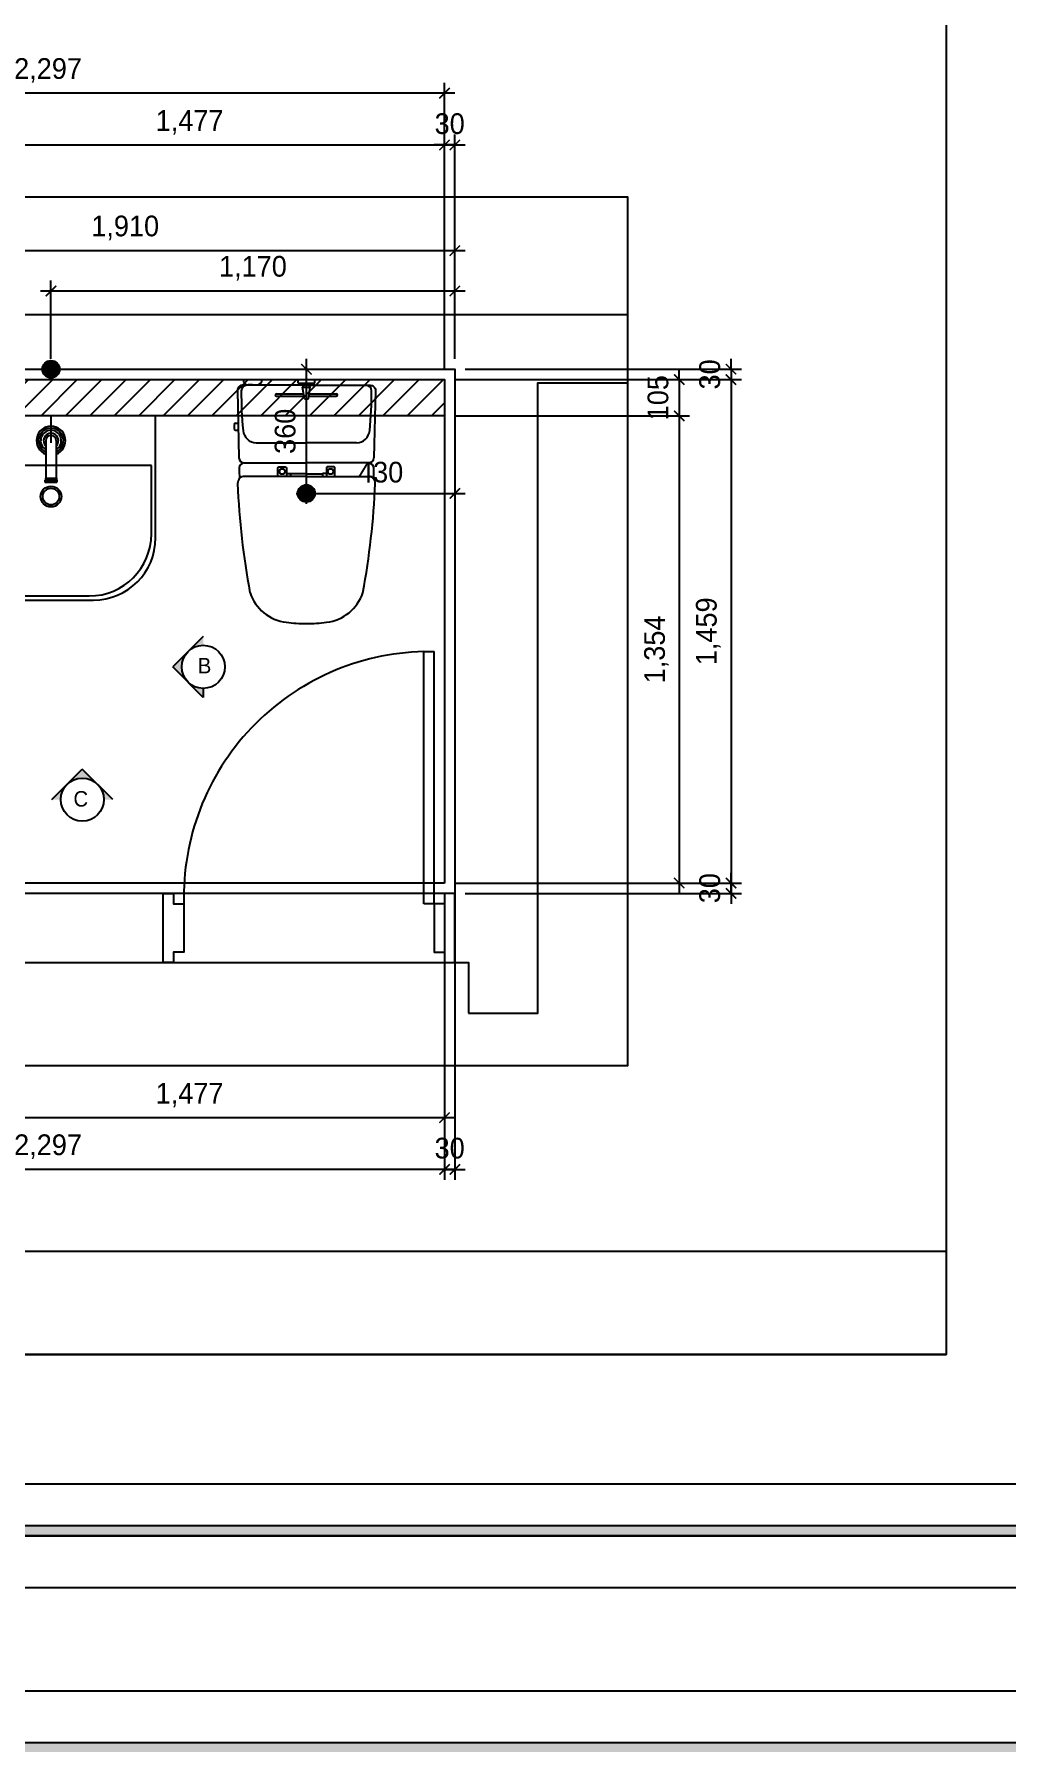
# Model space of a CAD drawing. Header units: millimetres. Extents: x 261942 to 379971, y 117646 to 213875.
# Drawn here: x 349486 to 352303, y 181966 to 186918 of the extents above; entities that cross this region are included whole.
import ezdxf
from ezdxf.enums import TextEntityAlignment as Align

# ---------------------------------------------------------------- set-up
doc = ezdxf.new("R2010")
doc.units = ezdxf.units.MM
doc.header["$LTSCALE"] = 100
doc.header["$PDMODE"] = 3
doc.linetypes.add('HIDDEN', pattern=[9.525, 6.35, -3.175])
doc.layers.get('DEFPOINTS').update_dxf_attribs({"color": 248})
for name, color, linetype in [('0-ELC TEXT', 7, 'Continuous'), ('02-WAL', 2, 'Continuous'), ('03-WAL NEW', 3, 'Continuous'), ('04-WIN', 4, 'Continuous'), ('07-DIM WAL', 5, 'Continuous'), ('3.기호.계단선', 30, 'Continuous'), ('9.보조선', 5, 'Continuous'), ('CO-BATH', 6, 'Continuous'), ('F-SYM', 7, 'Continuous'), ('FIN', 2, 'Continuous'), ('FORM(YOURNAME)-11', 1, 'Continuous'), ('HL', 6, 'HIDDEN'), ('도면층4', 4, 'Continuous'), ('도면층5', 5, 'Continuous')]:
    doc.layers.add(name, color=color, linetype=linetype)
doc.styles.add('HY 울릉도 L', font='')
doc.styles.add('YOURNAME', font='HY울릉도M.TTF')
doc.styles.get('HY 울릉도 L').set_extended_font_data('HY울릉도L')
doc.dimstyles.new('30', dxfattribs={"dimscale": 30, "dimtxt": 2, "dimasz": 1, "dimexe": 1, "dimexo": 1, "dimgap": 1, "dimtad": 1, "dimdec": 0, "dimrnd": 0.05, "dimdsep": 46, "dimlunit": 6, "dimtxsty": 'HY 울릉도 L', "dimblk": 'ARCHTICK', "dimcen": 2.5, "dimdle": 1, "dimclrd": 133, "dimclre": 133, "dimclrt": 30, "dimadec": 0, "dimazin": 0, "dimtfac": 1, "dimtdec": 0, "dimtix": 1, "dimtmove": 2, "dimatfit": 3, "dimldrblk": 'ARCHTICK', "dimfxl": 0, "dimlwd": -1, "dimlwe": -1, "dimarcsym": 0})

# ---------------------------------------------------------------- blocks, each defined once
blk = doc.blocks.new('FORM-PLAN')
at = {"layer": 'FORM(YOURNAME)-11'}
h = blk.add_hatch(color=256, dxfattribs=at)
h.dxf.hatch_style = 1
h.paths.add_polyline_path([(-71444, 55115), (10556, 55115), (10556, 54915), (-71444, 54915)])
h.paths.add_polyline_path([(-71444, -2085), (10556, -2085), (10556, -2285), (-71444, -2285)])
at = {"layer": 'DEFPOINTS', "color": 158}
blk.add_line((1346, -1285), (-71444, -1285), dxfattribs=at)
for points in [[(-71444, -2285), (10556, -2285), (10556, 55115), (-71444, 55115)], [(-69444, 53115), (-64, 53115), (-64, 1215), (-69444, 1215)]]:
    blk.add_lwpolyline(points, close=True, dxfattribs=at)
at = {"layer": 'FORM(YOURNAME)-11', "color": 250}
blk.add_lwpolyline([(-72444, -3285), (11556, -3285), (11556, 56115), (-72444, 56115)], close=True, dxfattribs=at)
at = {"layer": 'FORM(YOURNAME)-11'}
blk.add_lwpolyline([(-71444, -2085), (10556, -2085), (10556, -2285), (-71444, -2285)], close=True, dxfattribs=at)
at = {"layer": 'FORM(YOURNAME)-11', "color": 3, "style": 'YOURNAME'}
for tag, height, p in [('1', 450, (9905, 18188)), ('2', 450, (9905, 17544)), ('3', 450, (9905, 16257)), ('4', 450, (9905, 14326)), ('5', 515, (9905, 12009)), ('6', 515, (9905, 9757)), ('7', 515, (9905, 7504)), ('8', 515, (9905, 5252)), ('9', 515, (9905, 2999)), ('10', 515, (5655, 811)), ('11', 515, (9905, 747)), ('12', 515, (5655, -1441)), ('13', 515, (9905, -1441))]:
    blk.add_attdef(tag, text='', height=height, dxfattribs=at).set_placement(p, align=Align.MIDDLE_RIGHT)
blk = doc.blocks.new('*U588')
at = {"layer": 'F-SYM', "xscale": 0.15, "yscale": 0.15, "zscale": 0.15}
blk.add_blockref('FORM-PLAN', (352137.4, 182909.1), dxfattribs=at)
blk = doc.blocks.new('*U589')
at = {"layer": 'F-SYM', "xscale": 0.15, "yscale": 0.15, "zscale": 0.15}
blk.add_blockref('FORM-PLAN', (352137.4, 173699.1), dxfattribs=at)
blk = doc.blocks.new('B-003')
blk.add_line((0, 0), (0, -65))
at = {"layer": 'CO-BATH'}
for p, q in [((-252.5, 0), (-252.5, -295)), ((252.5, 0), (-252.5, 0)), ((252.5, -295), (252.5, 0)), ((-102.5, -445), (102.5, -445))]:
    blk.add_line(p, q, dxfattribs=at)
at = {"layer": 'CO-BATH', "color": 8}
for p, q in [((-12.5, -60), (-12.5, -150.5)), ((12.5, -60), (12.5, -150.5)), ((-242.5, -120), (-242.5, -285)), ((242.5, -120), (-242.5, -120)), ((242.5, -285), (242.5, -120)), ((-14.5, -155.5), (-14.5, -160.5)), ((-14.5, -160.5), (14.5, -160.5)), ((-13.5, -150.5), (-13.5, -155.5)), ((13.5, -150.5), (13.5, -155.5)), ((14.5, -155.5), (14.5, -160.5)), ((-92.5, -435), (92.5, -435))]:
    blk.add_line(p, q, dxfattribs=at)
at = {"layer": 'CO-BATH', "color": 251}
for p, q in [((-14.5, -155.5), (14.5, -155.5)), ((-13.5, -150.5), (13.5, -150.5))]:
    blk.add_line(p, q, dxfattribs=at)
at = {"layer": 'CO-BATH', "color": 8}
blk.add_circle((0, -195), 25, dxfattribs=at)
at = {"layer": 'CO-BATH', "color": 251}
blk.add_circle((0, -195), 20, dxfattribs=at)
at = {"layer": 'CO-BATH', "color": 8}
for centre, radius, start, end in [((0, -60), 35, 290.9248, 249.0751), ((0, -60), 12.5, 360, 180), ((-92.5, -285), 150, 180, 270), ((92.5, -285), 150, 270, 0)]:
    blk.add_arc(centre, radius, start, end, dxfattribs=at)
at = {"layer": 'CO-BATH', "color": 251}
for radius, start, end in [(30, 294.6243, 245.3757), (25, 300, 240), (18, 313.9829, 226.017)]:
    blk.add_arc((0, -60), radius, start, end, dxfattribs=at)
at = {"layer": 'CO-BATH'}
for centre, start, end in [((-102.5, -295), 180, 270), ((102.5, -295), 270, 0)]:
    blk.add_arc(centre, 150, start, end, dxfattribs=at)
blk = doc.blocks.new('A$C4B2D31F0')
at = {"layer": 'FIN', "color": 4}
for p, q in [((185, 690.9), (20.4, 690.9)), ((37.2, 692.3), (24.7, 692.3)), ((37.2, 692.3), (49.7, 692.3)), ((200.9, 690.9), (365.5, 690.9)), ((47.7, 523.7), (192.9, 523.7)), ((338.2, 523.7), (192.9, 523.7)), ((12.6, 465.9), (192.9, 465.9)), ((373.3, 465.9), (192.9, 465.9)), ((192.9, 426.6), (13.7, 426.6)), ((192.9, 426.6), (372.2, 426.6))]:
    blk.add_line(p, q, dxfattribs=at)
for points in [[(20.4, 690.9), (7.9, 690.9, 0.421209), (-7.1, 675.5), (-2.4, 480.5, 0.001659)], [(365.5, 690.9), (378, 690.9, -0.421209), (392.9, 675.5), (388.3, 480.5, -0.001659)], [(12.6, 465.9, 0.371724), (-1.8, 451.2, 0.003515), (-1, 420.3, 0.320541)], [(373.3, 465.9, -0.371724), (387.7, 451.2, -0.003515), (386.9, 420.3, -0.320541)]]:
    blk.add_lwpolyline(points, format="xyb", dxfattribs=at)
for centre, radius, start, end in [((24.7, 707.3), 15, 180, 270), ((49.7, 707.3), 15, 270, 0), ((1004.3, 663.1), 1000, 179.3116, 185.9437), ((20.4, 674.9), 16, 90, 179.3116), ((365.5, 674.9), 16, 0.6884, 90), ((-618.4, 663.1), 1000, 354.0563, 0.6884), ((49.4, 563.7), 40, 185.9437, 267.5129), ((336.5, 563.7), 40, 272.4871, 354.0563), ((12.6, 480.9), 15, 181.3651, 270), ((373.3, 480.9), 15, 270, 358.6349), ((13.7, 406.6), 20, 90, 182.3333), ((2197.7, 495.6), 2205.9, 182.3333, 190.6081), ((-1811.8, 495.6), 2205.9, 349.3919, 357.6667), ((372.2, 406.6), 20, 357.6667, 90), ((148.7, 128.9), 125.5, 198.2964, 263.4241), ((237.2, 128.9), 125.5, 276.5759, 341.7036), ((192.9, 405.9), 405.9, 261.6993, 270), ((192.9, 405.9), 405.9, 270, 278.3007)]:
    blk.add_arc(centre, radius, start, end, dxfattribs=at)
at = {"layer": 'HL', "linetype": 'Continuous'}
for p, q in [((168.9, 697.3), (168.9, 707.3)), ((168.9, 697.3), (216.9, 697.3)), ((186, 692.5), (180.6, 697.3)), ((199.9, 692.5), (205.3, 697.3)), ((216.9, 697.3), (216.9, 707.3)), ((106.4, 666.3), (184.4, 666.3)), ((106.4, 659.3), (185.5, 659.3)), ((181.6, 685.5), (186, 692.5)), ((187, 651.2), (181.6, 685.5)), ((181.6, 685.5), (204.3, 685.5)), ((186, 692.5), (199.9, 692.5)), ((187, 651.2), (198.9, 651.2)), ((198.9, 651.2), (204.3, 685.5)), ((204.3, 685.5), (199.9, 692.5)), ((200.4, 659.3), (279.4, 659.3)), ((201.4, 666.3), (279.4, 666.3)), ((-16, 576.9), (-16, 564.8)), ((-12, 580.9), (-4.8, 580.9)), ((-12, 560.8), (-4.3, 560.8)), ((192.9, 433.7), (146.6, 433.7)), ((192.9, 433.7), (239.3, 433.7))]:
    blk.add_line(p, q, dxfattribs=at)
for points in [[(110.4, 426.6), (110.4, 450.8, -0.414214), (114.4, 454.8), (130.9, 454.8, -0.414214), (134.9, 450.8), (134.9, 435.2), (134.9, 426.6)], [(275.5, 426.6), (275.5, 450.8, 0.414214), (271.5, 454.8), (255, 454.8, 0.414214), (251, 450.8), (251, 435.2), (251, 426.6)], [(134.9, 435.2), (144.6, 435.2, -0.414214), (146.6, 433.2), (146.6, 426.6)], [(251, 435.2), (241.3, 435.2, 0.414214), (239.3, 433.2), (239.3, 426.6)]]:
    blk.add_lwpolyline(points, format="xyb", dxfattribs=at)
for centre in [(122.9, 440.9), (262.9, 440.9)]:
    blk.add_circle(centre, 8, dxfattribs=at)
for centre, radius, start, end in [((106.4, 662.8), 3.5, 90, 270), ((279.4, 662.8), 3.5, 270, 90), ((-12, 576.9), 4, 90, 180), ((-12, 564.8), 4, 180, 270)]:
    blk.add_arc(centre, radius, start, end, dxfattribs=at)
blk = doc.blocks.new('_ArchTick')
at = {"color": 0, "linetype": 'ByBlock', "const_width": 0.15}
blk.add_lwpolyline([(-0.5, -0.5), (0.5, 0.5)], dxfattribs=at)
blk = doc.blocks.new('*D228')
at = {"layer": '07-DIM WAL', "color": 133}
for p, q in [((349534.5, 185977.2), (349534.5, 186204)), ((350704.5, 185977.2), (350704.5, 186204)), ((349504.5, 186174), (350734.5, 186174))]:
    blk.add_line(p, q, dxfattribs=at)
at = {"layer": 'DEFPOINTS', "color": 0}
for p in [(350704.5, 186174), (349534.5, 185947.2), (350704.5, 185947.2)]:
    blk.add_point(p, dxfattribs=at)
at = {"layer": '07-DIM WAL', "color": 133, "xscale": 30, "yscale": 30, "zscale": 30, "rotation": 180}
blk.add_blockref('_ArchTick', (349534.5, 186174), dxfattribs=at)
at = {"layer": '07-DIM WAL', "color": 133, "xscale": 30, "yscale": 30, "zscale": 30}
blk.add_blockref('_ArchTick', (350704.5, 186174), dxfattribs=at)
at = {"layer": '07-DIM WAL', "color": 30, "insert": (350119.5, 186239.9), "char_height": 60, "attachment_point": 5, "style": 'HY 울릉도 L'}
blk.add_mtext('1,170', dxfattribs=at)
blk = doc.blocks.new('*D229')
at = {"layer": '07-DIM WAL', "color": 133}
for p, q in [((350734.5, 186290.8), (348764.5, 186290.8)), ((348794.5, 185977.2), (348794.5, 186320.8)), ((350704.5, 185977.2), (350704.5, 186320.8))]:
    blk.add_line(p, q, dxfattribs=at)
at = {"layer": 'DEFPOINTS', "color": 0}
for p in [(348794.5, 186290.8), (348794.5, 185947.2), (350704.5, 185947.2)]:
    blk.add_point(p, dxfattribs=at)
at = {"layer": '07-DIM WAL', "color": 133, "xscale": 30, "yscale": 30, "zscale": 30, "rotation": 180}
blk.add_blockref('_ArchTick', (348794.5, 186290.8), dxfattribs=at)
at = {"layer": '07-DIM WAL', "color": 133, "xscale": 30, "yscale": 30, "zscale": 30}
blk.add_blockref('_ArchTick', (350704.5, 186290.8), dxfattribs=at)
at = {"layer": '07-DIM WAL', "color": 30, "insert": (349749.5, 186356.8), "char_height": 60, "attachment_point": 5, "style": 'HY 울릉도 L'}
blk.add_mtext('1,910', dxfattribs=at)
blk = doc.blocks.new('*D234')
at = {"layer": '07-DIM WAL', "color": 133}
for p, q in [((350674.5, 186597.2), (350644.5, 186597.2)), ((350674.5, 185977.2), (350674.5, 186627.2)), ((350704.5, 186597.2), (350674.5, 186597.2)), ((350704.5, 185977.2), (350704.5, 186627.2)), ((350704.5, 186597.2), (350734.5, 186597.2))]:
    blk.add_line(p, q, dxfattribs=at)
at = {"layer": 'DEFPOINTS', "color": 0}
for p in [(350674.5, 186597.2), (350674.5, 185947.2), (350704.5, 185947.2)]:
    blk.add_point(p, dxfattribs=at)
at = {"layer": '07-DIM WAL', "color": 133, "xscale": 30, "yscale": 30, "zscale": 30}
blk.add_blockref('_ArchTick', (350674.5, 186597.2), dxfattribs=at)
at = {"layer": '07-DIM WAL', "color": 133, "xscale": 30, "yscale": 30, "zscale": 30, "rotation": 180}
blk.add_blockref('_ArchTick', (350704.5, 186597.2), dxfattribs=at)
at = {"layer": '07-DIM WAL', "color": 30, "insert": (350689.5, 186658.5), "char_height": 60, "attachment_point": 5, "style": 'HY 울릉도 L'}
blk.add_mtext('30', dxfattribs=at)
blk = doc.blocks.new('*D235')
at = {"layer": '07-DIM WAL', "color": 133}
for p, q in [((350704.5, 186747.2), (348347.5, 186747.2)), ((348377.5, 185947.2), (348377.5, 186777.2)), ((350674.5, 185947.2), (350674.5, 186777.2))]:
    blk.add_line(p, q, dxfattribs=at)
at = {"layer": 'DEFPOINTS', "color": 0}
for p in [(348377.5, 186747.2), (348377.5, 185917.2), (350674.5, 185917.2)]:
    blk.add_point(p, dxfattribs=at)
at = {"layer": '07-DIM WAL', "color": 133, "xscale": 30, "yscale": 30, "zscale": 30, "rotation": 180}
blk.add_blockref('_ArchTick', (348377.5, 186747.2), dxfattribs=at)
at = {"layer": '07-DIM WAL', "color": 133, "xscale": 30, "yscale": 30, "zscale": 30}
blk.add_blockref('_ArchTick', (350674.5, 186747.2), dxfattribs=at)
at = {"layer": '07-DIM WAL', "color": 30, "insert": (349526, 186813.1), "char_height": 60, "attachment_point": 5, "style": 'HY 울릉도 L'}
blk.add_mtext('2,297', dxfattribs=at)
blk = doc.blocks.new('*D239')
at = {"layer": '07-DIM WAL', "color": 133}
for p, q in [((349167.5, 186597.2), (350704.5, 186597.2)), ((349197.5, 185947.2), (349197.5, 186627.2)), ((350674.5, 185947.2), (350674.5, 186627.2))]:
    blk.add_line(p, q, dxfattribs=at)
at = {"layer": 'DEFPOINTS', "color": 0}
for p in [(350674.5, 186597.2), (349197.5, 185917.2), (350674.5, 185917.2)]:
    blk.add_point(p, dxfattribs=at)
at = {"layer": '07-DIM WAL', "color": 133, "xscale": 30, "yscale": 30, "zscale": 30, "rotation": 180}
blk.add_blockref('_ArchTick', (349197.5, 186597.2), dxfattribs=at)
at = {"layer": '07-DIM WAL', "color": 133, "xscale": 30, "yscale": 30, "zscale": 30}
blk.add_blockref('_ArchTick', (350674.5, 186597.2), dxfattribs=at)
at = {"layer": '07-DIM WAL', "color": 30, "insert": (349936, 186662.5), "char_height": 60, "attachment_point": 5, "style": 'HY 울릉도 L'}
blk.add_mtext('1,477', dxfattribs=at)
blk = doc.blocks.new('*D252')
at = {"layer": '07-DIM WAL', "color": 133}
for p, q in [((348377.5, 184428.2), (348377.5, 183598.2)), ((350674.5, 184428.2), (350674.5, 183598.2)), ((350704.5, 183628.2), (348347.5, 183628.2))]:
    blk.add_line(p, q, dxfattribs=at)
at = {"layer": 'DEFPOINTS', "color": 0}
for p in [(348377.5, 184458.2), (350674.5, 184458.2), (348377.5, 183628.2)]:
    blk.add_point(p, dxfattribs=at)
at = {"layer": '07-DIM WAL', "color": 133, "xscale": 30, "yscale": 30, "zscale": 30, "rotation": 180}
blk.add_blockref('_ArchTick', (348377.5, 183628.2), dxfattribs=at)
at = {"layer": '07-DIM WAL', "color": 133, "xscale": 30, "yscale": 30, "zscale": 30}
blk.add_blockref('_ArchTick', (350674.5, 183628.2), dxfattribs=at)
at = {"layer": '07-DIM WAL', "color": 30, "insert": (349526, 183694.1), "char_height": 60, "attachment_point": 5, "style": 'HY 울릉도 L'}
blk.add_mtext('2,297', dxfattribs=at)
blk = doc.blocks.new('*D253')
at = {"layer": '07-DIM WAL', "color": 133}
for p, q in [((350674.5, 184428.2), (350674.5, 183598.2)), ((350704.5, 184428.2), (350704.5, 183598.2)), ((350674.5, 183628.2), (350644.5, 183628.2)), ((350674.5, 183628.2), (350704.5, 183628.2)), ((350704.5, 183628.2), (350734.5, 183628.2))]:
    blk.add_line(p, q, dxfattribs=at)
at = {"layer": 'DEFPOINTS', "color": 0}
for p in [(350674.5, 184458.2), (350704.5, 184458.2), (350704.5, 183628.2)]:
    blk.add_point(p, dxfattribs=at)
at = {"layer": '07-DIM WAL', "color": 133, "xscale": 30, "yscale": 30, "zscale": 30}
blk.add_blockref('_ArchTick', (350674.5, 183628.2), dxfattribs=at)
at = {"layer": '07-DIM WAL', "color": 133, "xscale": 30, "yscale": 30, "zscale": 30, "rotation": 180}
blk.add_blockref('_ArchTick', (350704.5, 183628.2), dxfattribs=at)
at = {"layer": '07-DIM WAL', "color": 30, "insert": (350689.5, 183689.5), "char_height": 60, "attachment_point": 5, "style": 'HY 울릉도 L'}
blk.add_mtext('30', dxfattribs=at)
blk = doc.blocks.new('*D256')
at = {"layer": '07-DIM WAL', "color": 133}
for p, q in [((349197.5, 184428.2), (349197.5, 183748.2)), ((350674.5, 184428.2), (350674.5, 183748.2)), ((349167.5, 183778.2), (350704.5, 183778.2))]:
    blk.add_line(p, q, dxfattribs=at)
at = {"layer": 'DEFPOINTS', "color": 0}
for p in [(349197.5, 184458.2), (350674.5, 184458.2), (350674.5, 183778.2)]:
    blk.add_point(p, dxfattribs=at)
at = {"layer": '07-DIM WAL', "color": 133, "xscale": 30, "yscale": 30, "zscale": 30, "rotation": 180}
blk.add_blockref('_ArchTick', (349197.5, 183778.2), dxfattribs=at)
at = {"layer": '07-DIM WAL', "color": 133, "xscale": 30, "yscale": 30, "zscale": 30}
blk.add_blockref('_ArchTick', (350674.5, 183778.2), dxfattribs=at)
at = {"layer": '07-DIM WAL', "color": 30, "insert": (349936, 183843.5), "char_height": 60, "attachment_point": 5, "style": 'HY 울릉도 L'}
blk.add_mtext('1,477', dxfattribs=at)
blk = doc.blocks.new('*D257')
at = {"layer": '07-DIM WAL', "color": 133}
for p, q in [((351504.5, 185947.2), (351504.5, 184428.2)), ((350704.5, 185917.2), (351534.5, 185917.2)), ((350734.5, 184458.2), (351534.5, 184458.2))]:
    blk.add_line(p, q, dxfattribs=at)
at = {"layer": 'DEFPOINTS', "color": 0}
for p in [(350674.5, 185917.2), (350704.5, 184458.2), (351504.5, 184458.2)]:
    blk.add_point(p, dxfattribs=at)
at = {"layer": '07-DIM WAL', "color": 133, "xscale": 30, "yscale": 30, "zscale": 30}
for p, rotation in [((351504.5, 185917.2), 90), ((351504.5, 184458.2), 270)]:
    blk.add_blockref('_ArchTick', p, dxfattribs=dict(at, rotation=rotation))
at = {"layer": '07-DIM WAL', "color": 30, "insert": (351438.5, 185187.7), "char_height": 60, "attachment_point": 5, "rotation": 90, "style": 'HY 울릉도 L'}
blk.add_mtext('1,459', dxfattribs=at)
blk = doc.blocks.new('*D258')
at = {"layer": '07-DIM WAL', "color": 133}
for p, q in [((350734.5, 184458.2), (351534.5, 184458.2)), ((351504.5, 184458.2), (351504.5, 184488.2)), ((351504.5, 184428.2), (351504.5, 184458.2)), ((350734.5, 184428.2), (351534.5, 184428.2)), ((351504.5, 184428.2), (351504.5, 184398.2))]:
    blk.add_line(p, q, dxfattribs=at)
at = {"layer": 'DEFPOINTS', "color": 0}
for p in [(350704.5, 184458.2), (351504.5, 184458.2), (350704.5, 184428.2)]:
    blk.add_point(p, dxfattribs=at)
at = {"layer": '07-DIM WAL', "color": 133, "xscale": 30, "yscale": 30, "zscale": 30}
for p, rotation in [((351504.5, 184458.2), 270), ((351504.5, 184428.2), 90)]:
    blk.add_blockref('_ArchTick', p, dxfattribs=dict(at, rotation=rotation))
at = {"layer": '07-DIM WAL', "color": 30, "insert": (351443.1, 184443.2), "char_height": 60, "attachment_point": 5, "rotation": 90, "style": 'HY 울릉도 L'}
blk.add_mtext('30', dxfattribs=at)
blk = doc.blocks.new('*D259')
at = {"layer": '07-DIM WAL', "color": 133}
for p, q in [((350734.5, 185947.2), (351534.5, 185947.2)), ((351504.5, 185947.2), (351504.5, 185977.2)), ((351504.5, 185947.2), (351504.5, 185917.2)), ((350734.5, 185917.2), (351534.5, 185917.2)), ((351504.5, 185917.2), (351504.5, 185887.2))]:
    blk.add_line(p, q, dxfattribs=at)
at = {"layer": 'DEFPOINTS', "color": 0}
for p in [(350704.5, 185947.2), (350704.5, 185917.2), (351504.5, 185917.2)]:
    blk.add_point(p, dxfattribs=at)
at = {"layer": '07-DIM WAL', "color": 133, "xscale": 30, "yscale": 30, "zscale": 30}
for p, rotation in [((351504.5, 185947.2), 270), ((351504.5, 185917.2), 90)]:
    blk.add_blockref('_ArchTick', p, dxfattribs=dict(at, rotation=rotation))
at = {"layer": '07-DIM WAL', "color": 30, "insert": (351443.1, 185932.2), "char_height": 60, "attachment_point": 5, "rotation": 90, "style": 'HY 울릉도 L'}
blk.add_mtext('30', dxfattribs=at)
blk = doc.blocks.new('*D260')
at = {"layer": '07-DIM WAL', "color": 133}
for p, q in [((351354.5, 185917.2), (351354.5, 185947.2)), ((350704.5, 185917.2), (351384.5, 185917.2)), ((351354.5, 185917.2), (351354.5, 185812.2)), ((350704.5, 185812.2), (351384.5, 185812.2)), ((351354.5, 185812.2), (351354.5, 185782.2))]:
    blk.add_line(p, q, dxfattribs=at)
at = {"layer": 'DEFPOINTS', "color": 0}
for p in [(350674.5, 185917.2), (350674.5, 185812.2), (351354.5, 185812.2)]:
    blk.add_point(p, dxfattribs=at)
at = {"layer": '07-DIM WAL', "color": 133, "xscale": 30, "yscale": 30, "zscale": 30}
for p, rotation in [((351354.5, 185917.2), 270), ((351354.5, 185812.2), 90)]:
    blk.add_blockref('_ArchTick', p, dxfattribs=dict(at, rotation=rotation))
at = {"layer": '07-DIM WAL', "color": 30, "insert": (351293.2, 185864.7), "char_height": 60, "attachment_point": 5, "rotation": 90, "style": 'HY 울릉도 L'}
blk.add_mtext('105', dxfattribs=at)
blk = doc.blocks.new('*D261')
at = {"layer": '07-DIM WAL', "color": 133}
for p, q in [((351354.5, 185842.2), (351354.5, 184428.2)), ((350704.5, 185812.2), (351384.5, 185812.2)), ((350704.5, 184458.2), (351384.5, 184458.2))]:
    blk.add_line(p, q, dxfattribs=at)
at = {"layer": 'DEFPOINTS', "color": 0}
for p in [(350674.5, 185812.2), (350674.5, 184458.2), (351354.5, 184458.2)]:
    blk.add_point(p, dxfattribs=at)
at = {"layer": '07-DIM WAL', "color": 133, "xscale": 30, "yscale": 30, "zscale": 30}
for p, rotation in [((351354.5, 185812.2), 90), ((351354.5, 184458.2), 270)]:
    blk.add_blockref('_ArchTick', p, dxfattribs=dict(at, rotation=rotation))
at = {"layer": '07-DIM WAL', "color": 30, "insert": (351288.5, 185135.2), "char_height": 60, "attachment_point": 5, "rotation": 90, "style": 'HY 울릉도 L'}
blk.add_mtext('1,354', dxfattribs=at)
blk = doc.blocks.new('*D272')
at = {"layer": '07-DIM WAL', "color": 133}
blk.add_line((350244.5, 185587.2), (350734.5, 185587.2), dxfattribs=at)
at = {"layer": 'DEFPOINTS', "color": 0}
for p in [(350274.5, 185587.2), (350704.5, 185587.2), (350704.5, 185587.2)]:
    blk.add_point(p, dxfattribs=at)
at = {"layer": '07-DIM WAL', "color": 133, "xscale": 30, "yscale": 30, "zscale": 30, "rotation": 180}
blk.add_blockref('_ArchTick', (350274.5, 185587.2), dxfattribs=at)
at = {"layer": '07-DIM WAL', "color": 133, "xscale": 30, "yscale": 30, "zscale": 30}
blk.add_blockref('_ArchTick', (350704.5, 185587.2), dxfattribs=at)
at = {"layer": '07-DIM WAL', "color": 30, "insert": (350489.5, 185648.5), "char_height": 60, "attachment_point": 5, "style": 'HY 울릉도 L'}
blk.add_mtext('430', dxfattribs=at)
blk = doc.blocks.new('*D271')
at = {"layer": '07-DIM WAL', "color": 133}
for p, q in [((350274.5, 185557.2), (350274.5, 185977.2)), ((350304.5, 185947.2), (350304.5, 185947.2)), ((350304.5, 185587.2), (350304.5, 185587.2))]:
    blk.add_line(p, q, dxfattribs=at)
at = {"layer": 'DEFPOINTS', "color": 0}
for p in [(350274.5, 185947.2), (350274.5, 185947.2), (350274.5, 185587.2)]:
    blk.add_point(p, dxfattribs=at)
at = {"layer": '07-DIM WAL', "color": 133, "xscale": 30, "yscale": 30, "zscale": 30}
for p, rotation in [((350274.5, 185947.2), 90), ((350274.5, 185587.2), 270)]:
    blk.add_blockref('_ArchTick', p, dxfattribs=dict(at, rotation=rotation))
at = {"layer": '07-DIM WAL', "color": 30, "insert": (350213.1, 185767.2), "char_height": 60, "attachment_point": 5, "rotation": 90, "style": 'HY 울릉도 L'}
blk.add_mtext('360', dxfattribs=at)

msp = doc.modelspace()

# ---------------------------------------------------------------- hatches: boundary and pattern name
at = {"layer": '03-WAL NEW'}
h = msp.add_hatch(dxfattribs=at)
h.set_pattern_fill('_USER', color=256, scale=50, angle=45, pattern_type=0)
h.set_pattern_definition([(45, (25744.37, 27160.25), (-35.355339, 35.355339), [])])
h.paths.add_polyline_path([(349197.5, 185812.2), (349197.5, 185917.2), (350674.5, 185917.2), (350674.5, 185812.2)])
at = {"layer": '3.기호.계단선'}
h = msp.add_hatch(color=256, dxfattribs=at)
h.dxf.hatch_style = 1
edge = h.paths.add_edge_path()
edge.add_arc((349534.5, 185947.2), 25, 0, 360)
h = msp.add_hatch(color=10, dxfattribs=at)
h.dxf.hatch_style = 1
edge = h.paths.add_edge_path()
edge.add_arc((350274.5, 185587.2), 25, 0, 360)
at = {"layer": 'F-SYM'}
h = msp.add_hatch(color=1, dxfattribs=at)
h.dxf.hatch_style = 1
h.paths.add_polyline_path([(349975.8, 185173.1), (349975.8, 185147.2, 0.198912), (349931.6, 185128.9)])
h.paths.add_polyline_path([(349931.6, 185128.9, 0.198912), (349913.3, 185084.7, 0.198912), (349931.6, 185040.5), (349887.4, 185084.7)])
h.paths.add_polyline_path([(349931.6, 185040.5, 0.198912), (349975.8, 185022.2), (349975.8, 184996.3)])
h = msp.add_hatch(color=1, dxfattribs=at)
h.dxf.hatch_style = 1
h.paths.add_polyline_path([(349713.7, 184700), (349687.8, 184700, 0.198912), (349669.5, 184744.2)])
h.paths.add_polyline_path([(349669.5, 184744.2, 0.198912), (349625.3, 184762.5, 0.198912), (349581.1, 184744.2), (349625.3, 184788.4)])
h.paths.add_polyline_path([(349581.1, 184744.2, 0.198912), (349562.8, 184700), (349536.9, 184700)])

# ---------------------------------------------------------------- linework, layer by layer
at = {"layer": '0-ELC TEXT'}
for p, q in [((341720.7, 183391.4), (352127.7, 183391.4)), ((341720.7, 183091.4), (352127.7, 183091.4))]:
    msp.add_line(p, q, dxfattribs=at)
msp.add_lwpolyline([(347847.5, 186447.2), (351204.5, 186447.2), (351204.5, 183928.2), (347847.5, 183928.2)], close=True, dxfattribs=at)
at = {"layer": '02-WAL'}
for points in [[(351204.5, 186105.2), (347847.5, 186105.2)], [(347847.5, 184228.2), (349859.5, 184228.2), (349859.5, 184428.2), (348347.5, 184428.2), (348347.5, 185947.2), (350704.5, 185947.2), (350704.5, 184228.2), (350744.5, 184228.2), (350744.5, 184081.2)], [(350744.5, 184081.2), (350944.5, 184081.2), (350944.5, 185908.2), (351204.5, 185908.2)]]:
    msp.add_lwpolyline(points, dxfattribs=at)
at = {"layer": '03-WAL NEW'}
msp.add_lwpolyline([(349197.5, 185812.2), (349197.5, 185917.2), (350674.5, 185917.2), (350674.5, 185812.2), (349197.5, 185812.2)], dxfattribs=at)
at = {"layer": '04-WIN'}
for p in [(350614.5, 185128.7), (350644.5, 184398.2), (350644.5, 184398.2)]:
    msp.add_line(p, (350644.5, 185128.7), dxfattribs=at)
at = {"layer": '3.기호.계단선'}
msp.add_circle((349534.5, 185947.2), 25, dxfattribs=at)
at = {"layer": '3.기호.계단선', "color": 10}
msp.add_circle((350274.5, 185587.2), 25, dxfattribs=at)
at = {"layer": '9.보조선'}
msp.add_lwpolyline([(350674.5, 184458.2), (348377.5, 184458.2), (348377.5, 185917.2), (350674.5, 185917.2)], close=True, dxfattribs=at)
at = {"layer": 'F-SYM', "color": 1}
msp.add_line((349975.8, 185022.2), (349975.8, 184996.3), dxfattribs=at)
for points in [[(349975.8, 185173.1), (349887.4, 185084.7)], [(349975.8, 184996.3), (349887.4, 185084.7)], [(349536.9, 184700), (349625.3, 184788.4)], [(349713.7, 184700), (349625.3, 184788.4)]]:
    msp.add_lwpolyline(points, dxfattribs=at)
for centre in [(349975.8, 185084.7), (349625.3, 184700)]:
    msp.add_circle(centre, 62.5, dxfattribs=at)
at = {"layer": '도면층4'}
for p, q in [((350614.5, 184398.2), (350614.5, 185128.7)), ((350704.5, 184428.2), (349859.5, 184428.2)), ((350644.5, 184398.2), (350614.5, 184398.2)), ((349859.5, 184228.2), (350704.5, 184228.2))]:
    msp.add_line(p, q, dxfattribs=at)
for points in [[(349859.5, 184428.2), (349889.5, 184428.2), (349889.5, 184398.2), (349919.5, 184398.2), (349919.5, 184258.2), (349889.5, 184258.2), (349889.5, 184228.2), (349859.5, 184228.2), (349859.5, 184428.2)], [(350704.5, 184428.2), (350674.5, 184428.2), (350674.5, 184398.2), (350644.5, 184398.2), (350644.5, 184258.2), (350674.5, 184258.2), (350674.5, 184228.2), (350704.5, 184228.2), (350704.5, 184428.2)]]:
    msp.add_lwpolyline(points, dxfattribs=at)
at = {"layer": '도면층5'}
msp.add_arc((350630.7, 184417.4), 711.5, 91.3062, 181.5513, dxfattribs=at)

# ---------------------------------------------------------------- block references
at = {"color": 10}
for name in ['*U588', '*U589']:
    msp.add_blockref(name, (0, 0), dxfattribs=at)
msp.add_blockref('A$C4B2D31F0', (350081.5, 185209.9))
at = {"layer": '07-DIM WAL', "xscale": 1.2, "yscale": 1.2, "zscale": 1.2}
msp.add_blockref('B-003', (349534.5, 185812.2), dxfattribs=at)

# ---------------------------------------------------------------- texts
at = {"layer": 'F-SYM', "color": 3, "style": 'YOURNAME'}
for tag, p in [('B', (349959.7, 185088.1)), ('C', (349599.6, 184702.2))]:
    msp.add_attdef(tag, text='1', height=45, dxfattribs=at).set_placement(p, align=Align.MIDDLE_LEFT)

# ---------------------------------------------------------------- dimensions: what is measured, and where the dimension line sits
at = {"layer": '07-DIM WAL'}
for base, p1, p2, picture, middle in [((348377.5, 186747.2), (350674.5, 185917.2), (348377.5, 185917.2), '*D235', (349526, 186813.1)), ((350674.5, 186597.2), (349197.5, 185917.2), (350674.5, 185917.2), '*D239', (349936, 186662.5)), ((350674.5, 186597.2), (350704.5, 185947.2), (350674.5, 185947.2), '*D234', (350689.5, 186658.5)), ((348794.5, 186290.8), (350704.5, 185947.2), (348794.5, 185947.2), '*D229', (349749.5, 186356.8)), ((350704.5, 186174), (349534.5, 185947.2), (350704.5, 185947.2), '*D228', (350119.5, 186239.9)), ((350704.5, 185587.2), (350274.5, 185587.2), (350704.5, 185587.2), '*D272', (350489.5, 185648.5)), ((348377.5, 183628.2), (350674.5, 184458.2), (348377.5, 184458.2), '*D252', (349526, 183694.1)), ((350674.5, 183778.2), (349197.5, 184458.2), (350674.5, 184458.2), '*D256', (349936, 183843.5)), ((350704.5, 183628.2), (350674.5, 184458.2), (350704.5, 184458.2), '*D253', (350689.5, 183689.5))]:
    dim = msp.add_linear_dim(base=base, p1=p1, p2=p2, dimstyle='30', override={"dimfxl": 1.25}, dxfattribs=at)
    dim.commit()
    dim.dimension.update_dxf_attribs({"geometry": picture, "text_midpoint": middle})
for base, p1, p2, picture, middle in [((350274.5, 185947.2), (350274.5, 185587.2), (350274.5, 185947.2), '*D271', (350213.1, 185767.2)), ((351504.5, 184458.2), (350674.5, 185917.2), (350704.5, 184458.2), '*D257', (351438.5, 185187.7)), ((351354.5, 185812.2), (350674.5, 185917.2), (350674.5, 185812.2), '*D260', (351293.2, 185864.7)), ((351504.5, 185917.2), (350704.5, 185947.2), (350704.5, 185917.2), '*D259', (351443.1, 185932.2)), ((351354.5, 184458.2), (350674.5, 185812.2), (350674.5, 184458.2), '*D261', (351288.5, 185135.2)), ((351504.5, 184458.2), (350704.5, 184428.2), (350704.5, 184458.2), '*D258', (351443.1, 184443.2))]:
    dim = msp.add_linear_dim(base=base, p1=p1, p2=p2, angle=90, dimstyle='30', override={"dimfxl": 1.25}, dxfattribs=at)
    dim.commit()
    dim.dimension.update_dxf_attribs({"geometry": picture, "text_midpoint": middle})

doc.saveas('drawing.dxf')
